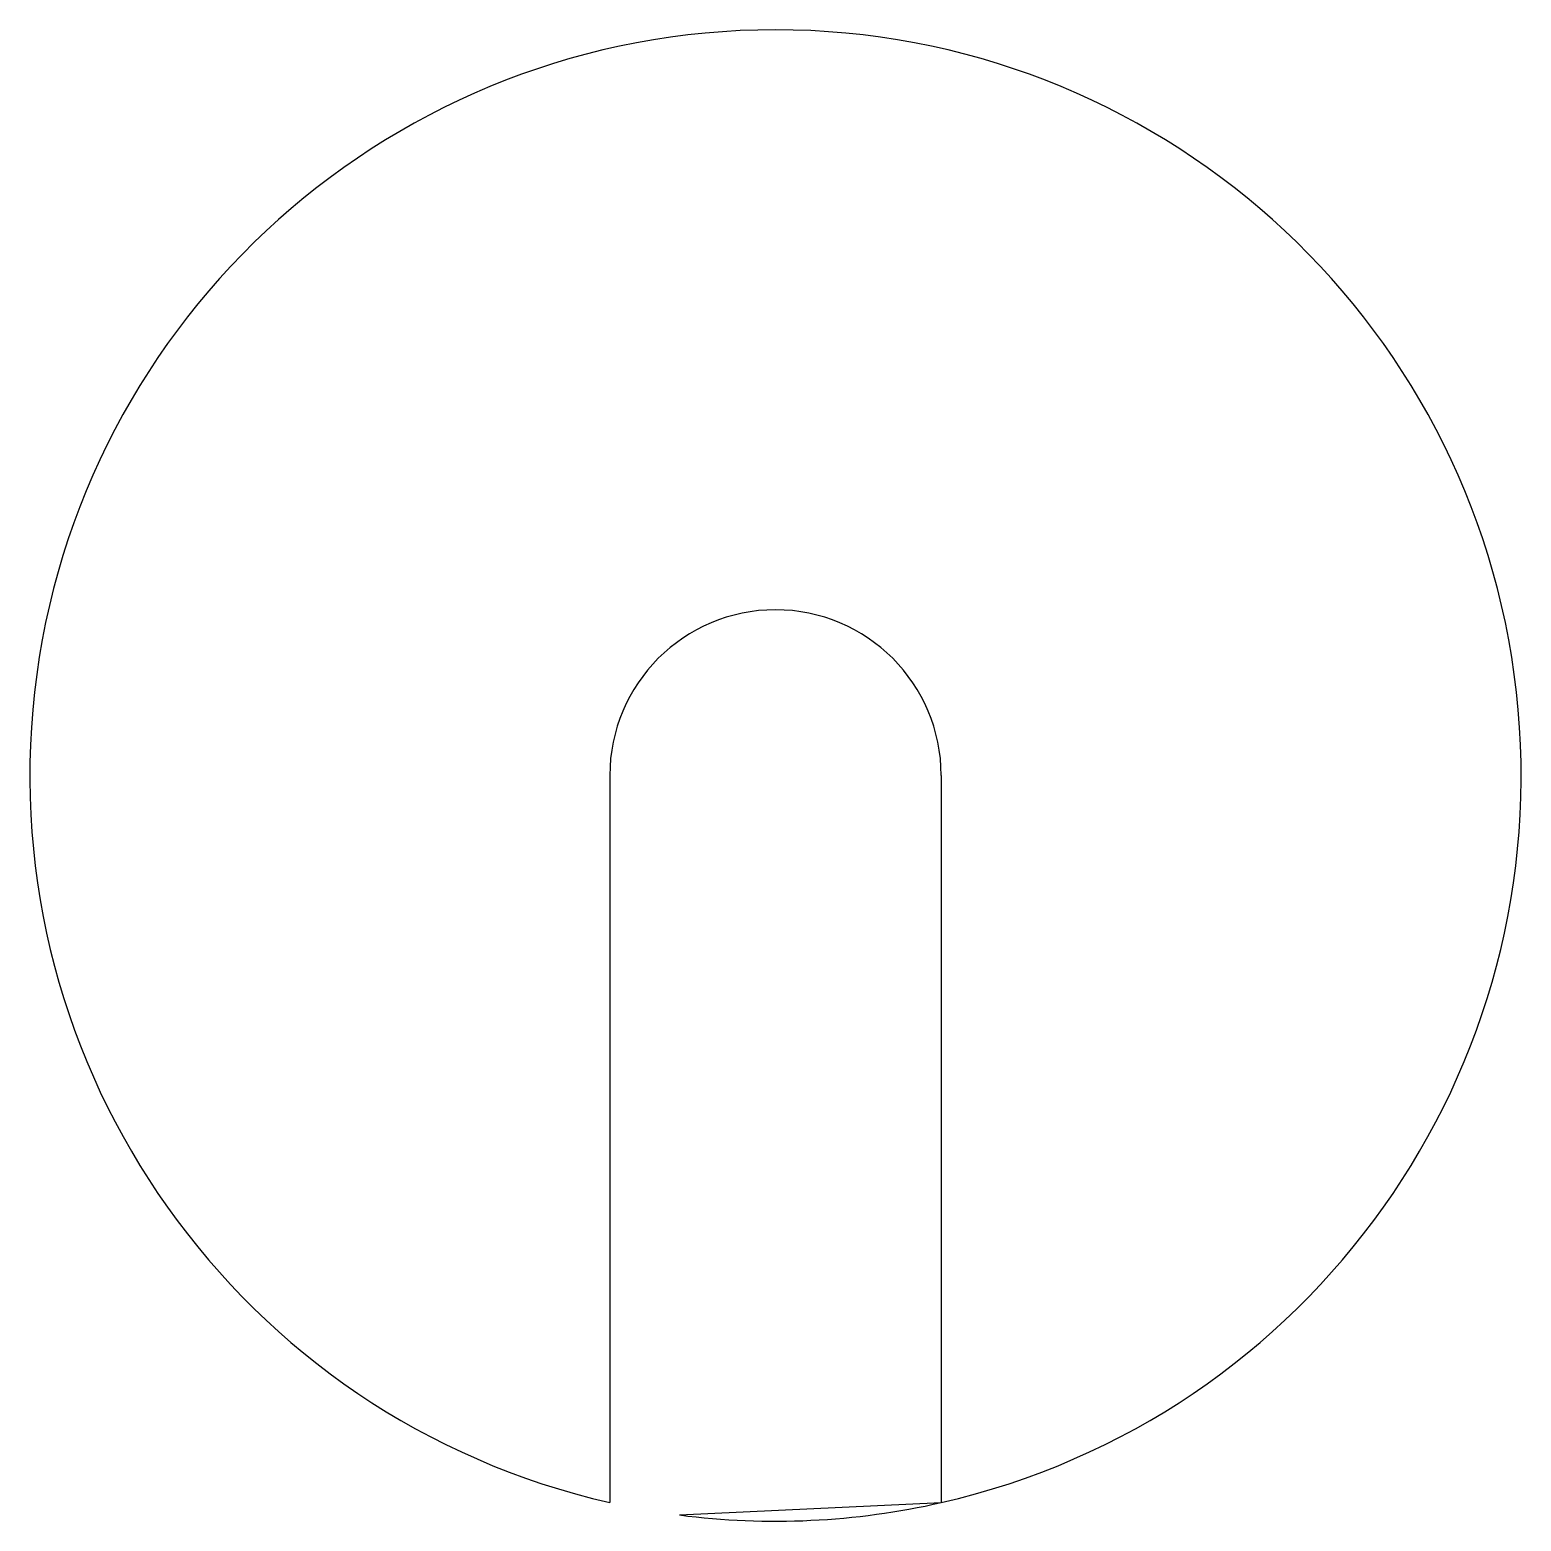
# Model space of a CAD drawing. Header units: inches. Extents: x -0.281 to 0.281, y -0.281 to 0.281.
import ezdxf

# ---------------------------------------------------------------- set-up
doc = ezdxf.new("R2010")
doc.units = ezdxf.units.IN
doc.layers.get('0').update_dxf_attribs({"linetype": 'CONTINUOUS'})

msp = doc.modelspace()

# ---------------------------------------------------------------- linework, layer by layer
for p, q in [((-0.06249999999999999, 0), (-0.06249999999999999, -0.27421763710600383)), ((0.06249999999999999, 0), (0.06249999999999999, -0.27421763710600383)), ((-0.03615260102844219, -0.27891674732593286), (0.06249999999999999, -0.27421763710600383))]:
    msp.add_line(p, q)
for centre, radius, start, end in [((-6.283250385427805e-17, 8.741913579725641e-17), 0.2812499999999999, -77.16041159309586, 257.16041159309583), ((0, 0), 0.06249999999999999, 0, 180), ((0, 0), 0.28124999999999994, 262.6146182125484, 282.83958840690417)]:
    msp.add_arc(centre, radius, start, end)

doc.saveas('drawing.dxf')
